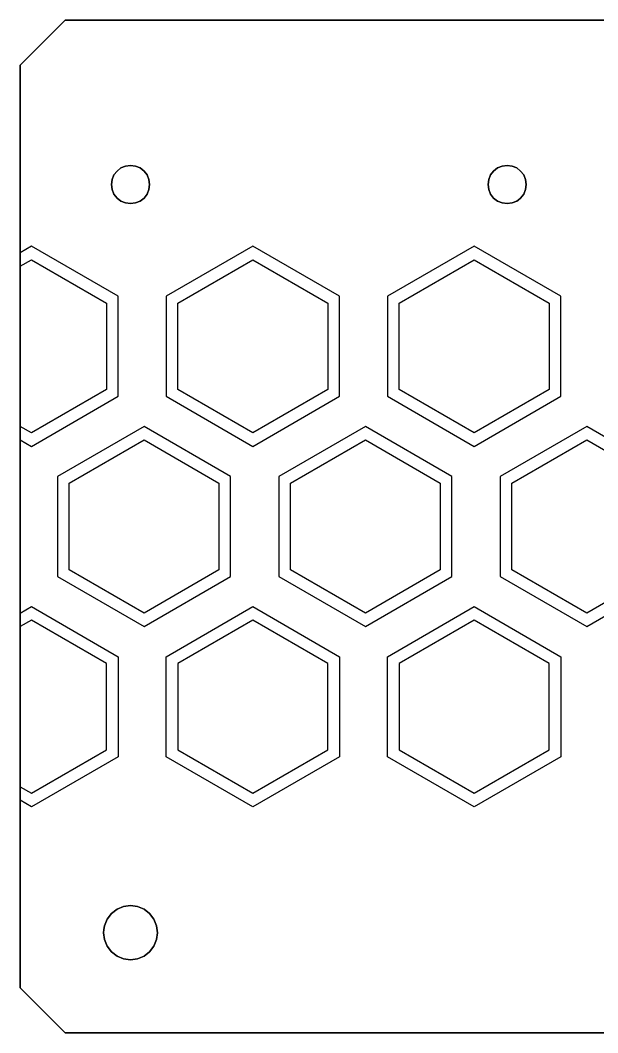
# Model space of a CAD drawing. Header units: metres. Extents: x 0 to 1120, y 0 to 254.
# Drawn here: x 482.3 to 559.3, y 0 to 134.9 of the extents above; entities that cross this region are included whole.
import ezdxf

# ---------------------------------------------------------------- set-up
doc = ezdxf.new("R2010")
doc.units = ezdxf.units.M

msp = doc.modelspace()

# ---------------------------------------------------------------- linework, layer by layer
at = {"layer": 'Component#2'}
for p, q in [((488.3, 134.86), (482.3, 128.86)), ((488.3, 134.86, -3), (656.3, 134.86, -3)), ((488.3, 134.86, -3), (488.3, 134.86)), ((656.3, 134.86), (488.3, 134.86)), ((482.3, 128.86, -3), (488.3, 134.86, -3)), ((482.3, 6, -3), (482.3, 128.86, -3)), ((482.3, 128.86), (482.3, 128.86, -3)), ((482.3, 128.86), (482.3, 6)), ((495.2, 114.78, -3), (494.79, 114.25, -3)), ((494.79, 114.25), (495.2, 114.78)), ((495.73, 115.19, -3), (495.2, 114.78, -3)), ((495.2, 114.78), (495.73, 115.19)), ((495.2, 114.78), (495.2, 114.78, -3)), ((495.73, 115.19), (496.34, 115.44)), ((496.34, 115.44, -3), (495.73, 115.19, -3)), ((495.73, 115.19, -3), (495.73, 115.19)), ((497, 115.53, -3), (496.34, 115.44, -3)), ((496.34, 115.44), (497, 115.53)), ((496.34, 115.44), (496.34, 115.44, -3)), ((497.66, 115.44, -3), (497, 115.53, -3)), ((497, 115.53, -3), (497, 115.53)), ((497, 115.53), (497.66, 115.44)), ((498.28, 115.19, -3), (497.66, 115.44, -3)), ((497.66, 115.44), (497.66, 115.44, -3)), ((497.66, 115.44), (498.28, 115.19)), ((498.28, 115.19), (498.8, 114.78)), ((498.8, 114.78, -3), (498.28, 115.19, -3)), ((498.28, 115.19, -3), (498.28, 115.19)), ((499.21, 114.25, -3), (498.8, 114.78, -3)), ((498.8, 114.78), (498.8, 114.78, -3)), ((498.8, 114.78), (499.21, 114.25)), ((544.99, 114.25), (545.4, 114.78)), ((545.4, 114.78, -3), (544.99, 114.25, -3)), ((545.4, 114.78), (545.93, 115.19)), ((545.93, 115.19, -3), (545.4, 114.78, -3)), ((545.4, 114.78), (545.4, 114.78, -3)), ((545.93, 115.19), (546.54, 115.44)), ((546.54, 115.44, -3), (545.93, 115.19, -3)), ((545.93, 115.19), (545.93, 115.19, -3)), ((546.54, 115.44), (547.2, 115.53)), ((547.2, 115.53, -3), (546.54, 115.44, -3)), ((546.54, 115.44, -3), (546.54, 115.44)), ((547.2, 115.53), (547.86, 115.44)), ((547.86, 115.44, -3), (547.2, 115.53, -3)), ((547.2, 115.53, -3), (547.2, 115.53)), ((547.86, 115.44), (548.48, 115.19)), ((548.48, 115.19, -3), (547.86, 115.44, -3)), ((547.86, 115.44), (547.86, 115.44, -3)), ((548.48, 115.19), (549, 114.78)), ((549, 114.78, -3), (548.48, 115.19, -3)), ((548.48, 115.19), (548.48, 115.19, -3)), ((549, 114.78), (549.41, 114.25)), ((549.41, 114.25, -3), (549, 114.78, -3)), ((549, 114.78), (549, 114.78, -3)), ((494.45, 112.98), (494.54, 113.64)), ((494.54, 113.64, -3), (494.45, 112.98, -3)), ((494.79, 114.25, -3), (494.54, 113.64, -3)), ((494.54, 113.64), (494.79, 114.25)), ((494.54, 113.64, -3), (494.54, 113.64)), ((494.79, 114.25, -3), (494.79, 114.25)), ((499.46, 113.64, -3), (499.21, 114.25, -3)), ((499.21, 114.25), (499.21, 114.25, -3)), ((499.21, 114.25), (499.46, 113.64)), ((499.46, 113.64), (499.55, 112.98)), ((499.55, 112.98, -3), (499.46, 113.64, -3)), ((499.46, 113.64), (499.46, 113.64, -3)), ((544.65, 112.98), (544.74, 113.64)), ((544.74, 113.64, -3), (544.65, 112.98, -3)), ((544.74, 113.64), (544.99, 114.25)), ((544.99, 114.25, -3), (544.74, 113.64, -3)), ((544.74, 113.64), (544.74, 113.64, -3)), ((544.99, 114.25, -3), (544.99, 114.25)), ((549.41, 114.25), (549.66, 113.64)), ((549.66, 113.64, -3), (549.41, 114.25, -3)), ((549.41, 114.25, -3), (549.41, 114.25)), ((549.75, 112.98, -3), (549.66, 113.64, -3)), ((549.66, 113.64), (549.75, 112.98)), ((549.66, 113.64), (549.66, 113.64, -3)), ((494.54, 112.32), (494.45, 112.98)), ((494.45, 112.98, -3), (494.54, 112.32, -3)), ((494.45, 112.98), (494.45, 112.98, -3)), ((494.54, 112.32, -3), (494.79, 111.7, -3)), ((494.54, 112.32), (494.54, 112.32, -3)), ((494.79, 111.7), (494.54, 112.32)), ((499.46, 112.32), (499.21, 111.7)), ((499.21, 111.7, -3), (499.46, 112.32, -3)), ((499.46, 112.32, -3), (499.55, 112.98, -3)), ((499.55, 112.98), (499.46, 112.32)), ((499.46, 112.32, -3), (499.46, 112.32)), ((499.55, 112.98), (499.55, 112.98, -3)), ((544.74, 112.32), (544.65, 112.98)), ((544.65, 112.98, -3), (544.74, 112.32, -3)), ((544.65, 112.98, -3), (544.65, 112.98)), ((544.99, 111.7), (544.74, 112.32)), ((544.74, 112.32, -3), (544.99, 111.7, -3)), ((544.74, 112.32), (544.74, 112.32, -3)), ((549.66, 112.32), (549.41, 111.7)), ((549.41, 111.7, -3), (549.66, 112.32, -3)), ((549.75, 112.98), (549.66, 112.32)), ((549.66, 112.32, -3), (549.75, 112.98, -3)), ((549.66, 112.32, -3), (549.66, 112.32)), ((549.75, 112.98), (549.75, 112.98, -3)), ((495.2, 111.18), (494.79, 111.7)), ((494.79, 111.7, -3), (495.2, 111.18, -3)), ((494.79, 111.7), (494.79, 111.7, -3)), ((495.2, 111.18, -3), (495.73, 110.77, -3)), ((495.2, 111.18), (495.2, 111.18, -3)), ((495.73, 110.77), (495.2, 111.18)), ((496.34, 110.52), (495.73, 110.77)), ((495.73, 110.77, -3), (496.34, 110.52, -3)), ((495.73, 110.77, -3), (495.73, 110.77)), ((497.66, 110.52, -3), (498.28, 110.77, -3)), ((498.28, 110.77), (497.66, 110.52)), ((498.45, 110.91), (498.28, 110.77)), ((498.28, 110.77, -3), (498.45, 110.91, -3)), ((498.28, 110.77), (498.28, 110.77, -3)), ((498.8, 111.18), (498.45, 110.91)), ((498.45, 110.91, -3), (498.8, 111.18, -3)), ((498.45, 110.91, -3), (498.45, 110.91)), ((499.21, 111.7), (498.8, 111.18)), ((498.8, 111.18, -3), (499.21, 111.7, -3)), ((498.8, 111.18), (498.8, 111.18, -3)), ((499.21, 111.7, -3), (499.21, 111.7)), ((544.99, 111.7, -3), (545.4, 111.18, -3)), ((544.99, 111.7, -3), (544.99, 111.7)), ((545.4, 111.18), (544.99, 111.7)), ((545.4, 111.18, -3), (545.93, 110.77, -3)), ((545.4, 111.18), (545.4, 111.18, -3)), ((545.93, 110.77), (545.4, 111.18)), ((545.93, 110.77, -3), (546.54, 110.52, -3)), ((545.93, 110.77, -3), (545.93, 110.77)), ((546.54, 110.52), (545.93, 110.77)), ((548.48, 110.77), (547.86, 110.52)), ((547.86, 110.52, -3), (548.48, 110.77, -3)), ((548.65, 110.91), (548.48, 110.77)), ((548.48, 110.77, -3), (548.65, 110.91, -3)), ((548.48, 110.77), (548.48, 110.77, -3)), ((548.65, 110.91, -3), (549, 111.18, -3)), ((549, 111.18), (548.65, 110.91)), ((548.65, 110.91, -3), (548.65, 110.91)), ((549.41, 111.7), (549, 111.18)), ((549, 111.18, -3), (549.41, 111.7, -3)), ((549, 111.18), (549, 111.18, -3)), ((549.41, 111.7, -3), (549.41, 111.7)), ((496.34, 110.52, -3), (497, 110.43, -3)), ((496.34, 110.52, -3), (496.34, 110.52)), ((497, 110.43), (496.34, 110.52)), ((497, 110.43, -3), (497.66, 110.52, -3)), ((497.66, 110.52), (497, 110.43)), ((497, 110.43), (497, 110.43, -3)), ((497.66, 110.52), (497.66, 110.52, -3)), ((547.2, 110.43), (546.54, 110.52)), ((546.54, 110.52, -3), (547.2, 110.43, -3)), ((546.54, 110.52), (546.54, 110.52, -3)), ((547.86, 110.52), (547.2, 110.43)), ((547.2, 110.43, -3), (547.86, 110.52, -3)), ((547.2, 110.43, -3), (547.2, 110.43)), ((547.86, 110.52, -3), (547.86, 110.52)), ((483.8, 104.76, 0.1), (482.3, 103.89, 0.1)), ((482.3, 103.89, 0.1), (482.3, 102.09, 0.1)), ((495.34, 98.09, 0.1), (483.8, 104.76, 0.1)), ((513.3, 104.76, 0.1), (501.76, 98.09, 0.1)), ((524.84, 98.09, 0.1), (513.3, 104.76, 0.1)), ((542.8, 104.76, 0.1), (531.26, 98.09, 0.1)), ((554.34, 98.09, 0.1), (542.8, 104.76, 0.1)), ((482.3, 102.09, 0.1), (483.8, 102.96, 0.1)), ((483.8, 102.96, 0.1), (493.78, 97.19, 0.1)), ((503.32, 97.19, 0.1), (513.3, 102.96, 0.1)), ((513.3, 102.96, 0.1), (523.28, 97.19, 0.1)), ((532.82, 97.19, 0.1), (542.8, 102.96, 0.1)), ((542.8, 102.96, 0.1), (552.78, 97.19, 0.1)), ((493.78, 97.19, 0.1), (493.78, 85.67, 0.1)), ((495.34, 84.77, 0.1), (495.34, 98.09, 0.1)), ((501.76, 98.09, 0.1), (501.76, 84.77, 0.1)), ((503.32, 85.67, 0.1), (503.32, 97.19, 0.1)), ((523.28, 97.19, 0.1), (523.28, 85.67, 0.1)), ((524.84, 84.77, 0.1), (524.84, 98.09, 0.1)), ((531.26, 98.09, 0.1), (531.26, 84.77, 0.1)), ((532.82, 85.67, 0.1), (532.82, 97.19, 0.1)), ((552.78, 97.19, 0.1), (552.78, 85.67, 0.1)), ((554.34, 84.77, 0.1), (554.34, 98.09, 0.1)), ((493.78, 85.67, 0.1), (483.8, 79.9, 0.1)), ((513.3, 79.9, 0.1), (503.32, 85.67, 0.1)), ((523.28, 85.67, 0.1), (513.3, 79.9, 0.1)), ((542.8, 79.9, 0.1), (532.82, 85.67, 0.1)), ((552.78, 85.67, 0.1), (542.8, 79.9, 0.1)), ((483.8, 78.1, 0.1), (495.34, 84.77, 0.1)), ((501.76, 84.77, 0.1), (513.3, 78.1, 0.1)), ((513.3, 78.1, 0.1), (524.84, 84.77, 0.1)), ((531.26, 84.77, 0.1), (542.8, 78.1, 0.1)), ((542.8, 78.1, 0.1), (554.34, 84.77, 0.1)), ((482.3, 80.77, 0.1), (482.3, 78.97, 0.1)), ((483.8, 79.9, 0.1), (482.3, 80.77, 0.1)), ((498.8, 80.76, 0.1), (487.26, 74.09, 0.1)), ((510.34, 74.09, 0.1), (498.8, 80.76, 0.1)), ((528.3, 80.76, 0.1), (516.76, 74.09, 0.1)), ((539.84, 74.09, 0.1), (528.3, 80.76, 0.1)), ((557.8, 80.76, 0.1), (546.26, 74.09, 0.1)), ((569.34, 74.09, 0.1), (557.8, 80.76, 0.1)), ((482.3, 78.97, 0.1), (483.8, 78.1, 0.1)), ((488.82, 73.19, 0.1), (498.8, 78.96, 0.1)), ((498.8, 78.96, 0.1), (508.78, 73.19, 0.1)), ((518.32, 73.19, 0.1), (528.3, 78.96, 0.1)), ((528.3, 78.96, 0.1), (538.28, 73.19, 0.1)), ((547.82, 73.19, 0.1), (557.8, 78.96, 0.1)), ((557.8, 78.96, 0.1), (567.78, 73.19, 0.1)), ((487.26, 74.09, 0.1), (487.26, 60.77, 0.1)), ((488.82, 61.67, 0.1), (488.82, 73.19, 0.1)), ((508.78, 73.19, 0.1), (508.78, 61.67, 0.1)), ((510.34, 60.77, 0.1), (510.34, 74.09, 0.1)), ((516.76, 74.09, 0.1), (516.76, 60.77, 0.1)), ((518.32, 61.67, 0.1), (518.32, 73.19, 0.1)), ((538.28, 73.19, 0.1), (538.28, 61.67, 0.1)), ((539.84, 60.77, 0.1), (539.84, 74.09, 0.1)), ((546.26, 74.09, 0.1), (546.26, 60.77, 0.1)), ((547.82, 61.67, 0.1), (547.82, 73.19, 0.1)), ((487.26, 60.77, 0.1), (498.8, 54.1, 0.1)), ((498.8, 55.9, 0.1), (488.82, 61.67, 0.1)), ((508.78, 61.67, 0.1), (498.8, 55.9, 0.1)), ((498.8, 54.1, 0.1), (510.34, 60.77, 0.1)), ((516.76, 60.77, 0.1), (528.3, 54.1, 0.1)), ((528.3, 55.9, 0.1), (518.32, 61.67, 0.1)), ((538.28, 61.67, 0.1), (528.3, 55.9, 0.1)), ((528.3, 54.1, 0.1), (539.84, 60.77, 0.1)), ((546.26, 60.77, 0.1), (557.8, 54.1, 0.1)), ((557.8, 55.9, 0.1), (547.82, 61.67, 0.1)), ((567.78, 61.67, 0.1), (557.8, 55.9, 0.1)), ((557.8, 54.1, 0.1), (569.34, 60.77, 0.1)), ((482.3, 55.89, 0.1), (483.8, 56.76, 0.1)), ((483.8, 56.76, 0.1), (495.34, 50.09, 0.1)), ((501.76, 50.09, 0.1), (513.3, 56.76, 0.1)), ((513.3, 56.76, 0.1), (524.84, 50.09, 0.1)), ((531.26, 50.09, 0.1), (542.8, 56.76, 0.1)), ((542.8, 56.76, 0.1), (554.34, 50.09, 0.1)), ((482.3, 54.09, 0.1), (482.3, 55.89, 0.1)), ((483.8, 54.96, 0.1), (482.3, 54.09, 0.1)), ((493.78, 49.19, 0.1), (483.8, 54.96, 0.1)), ((513.3, 54.96, 0.1), (503.32, 49.19, 0.1)), ((523.28, 49.19, 0.1), (513.3, 54.96, 0.1)), ((542.8, 54.96, 0.1), (532.82, 49.19, 0.1)), ((552.78, 49.19, 0.1), (542.8, 54.96, 0.1)), ((495.34, 50.09, 0.1), (495.34, 36.77, 0.1)), ((501.76, 36.77, 0.1), (501.76, 50.09, 0.1)), ((524.84, 50.09, 0.1), (524.84, 36.77, 0.1)), ((531.26, 36.77, 0.1), (531.26, 50.09, 0.1)), ((554.34, 50.09, 0.1), (554.34, 36.77, 0.1)), ((493.78, 37.67, 0.1), (493.78, 49.19, 0.1)), ((503.32, 49.19, 0.1), (503.32, 37.67, 0.1)), ((523.28, 37.67, 0.1), (523.28, 49.19, 0.1)), ((532.82, 49.19, 0.1), (532.82, 37.67, 0.1)), ((552.78, 37.67, 0.1), (552.78, 49.19, 0.1)), ((483.8, 31.9, 0.1), (493.78, 37.67, 0.1)), ((495.34, 36.77, 0.1), (483.8, 30.1, 0.1)), ((513.3, 30.1, 0.1), (501.76, 36.77, 0.1)), ((503.32, 37.67, 0.1), (513.3, 31.9, 0.1)), ((513.3, 31.9, 0.1), (523.28, 37.67, 0.1)), ((524.84, 36.77, 0.1), (513.3, 30.1, 0.1)), ((542.8, 30.1, 0.1), (531.26, 36.77, 0.1)), ((532.82, 37.67, 0.1), (542.8, 31.9, 0.1)), ((542.8, 31.9, 0.1), (552.78, 37.67, 0.1)), ((554.34, 36.77, 0.1), (542.8, 30.1, 0.1)), ((482.3, 30.97, 0.1), (482.3, 32.77, 0.1)), ((482.3, 32.77, 0.1), (483.8, 31.9, 0.1)), ((483.8, 30.1, 0.1), (482.3, 30.97, 0.1)), ((495.2, 16.45, -3), (494.45, 15.87, -3)), ((494.45, 15.87), (495.2, 16.45)), ((496.07, 16.81, -3), (495.2, 16.45, -3)), ((495.2, 16.45), (496.07, 16.81)), ((495.2, 16.45, -3), (495.2, 16.45)), ((497, 16.93, -3), (496.07, 16.81, -3)), ((496.07, 16.81), (497, 16.93)), ((496.07, 16.81), (496.07, 16.81, -3)), ((497.93, 16.81, -3), (497, 16.93, -3)), ((497, 16.93), (497.93, 16.81)), ((497, 16.93, -3), (497, 16.93)), ((498.8, 16.45, -3), (497.93, 16.81, -3)), ((497.93, 16.81), (497.93, 16.81, -3)), ((497.93, 16.81), (498.8, 16.45)), ((498.8, 16.45), (499.55, 15.87)), ((499.55, 15.87, -3), (498.8, 16.45, -3)), ((498.8, 16.45, -3), (498.8, 16.45)), ((493.52, 14.26), (493.88, 15.13)), ((493.88, 15.13, -3), (493.52, 14.26, -3)), ((494.45, 15.87, -3), (493.88, 15.13, -3)), ((493.88, 15.13), (494.45, 15.87)), ((493.88, 15.13), (493.88, 15.13, -3)), ((494.45, 15.87, -3), (494.45, 15.87)), ((499.55, 15.87), (500.12, 15.13)), ((500.12, 15.13, -3), (499.55, 15.87, -3)), ((499.55, 15.87, -3), (499.55, 15.87)), ((500.12, 15.13), (500.48, 14.26)), ((500.48, 14.26, -3), (500.12, 15.13, -3)), ((500.12, 15.13), (500.12, 15.13, -3)), ((493.4, 13.33), (493.45, 13.74)), ((493.45, 13.74, -3), (493.4, 13.33, -3)), ((493.52, 14.26, -3), (493.45, 13.74, -3)), ((493.45, 13.74), (493.52, 14.26)), ((493.45, 13.74), (493.45, 13.74, -3)), ((493.52, 14.26, -3), (493.52, 14.26)), ((500.48, 14.26), (500.6, 13.33)), ((500.6, 13.33, -3), (500.48, 14.26, -3)), ((500.48, 14.26), (500.48, 14.26, -3)), ((493.52, 12.4), (493.4, 13.33)), ((493.4, 13.33, -3), (493.52, 12.4, -3)), ((493.4, 13.33), (493.4, 13.33, -3)), ((493.52, 12.4, -3), (493.88, 11.53, -3)), ((493.52, 12.4, -3), (493.52, 12.4)), ((493.88, 11.53), (493.52, 12.4)), ((500.48, 12.4), (500.12, 11.53)), ((500.12, 11.53, -3), (500.48, 12.4, -3)), ((500.48, 12.4, -3), (500.6, 13.33, -3)), ((500.6, 13.33), (500.48, 12.4)), ((500.48, 12.4, -3), (500.48, 12.4)), ((500.6, 13.33), (500.6, 13.33, -3)), ((493.88, 11.53, -3), (494.45, 10.78, -3)), ((494.45, 10.78), (493.88, 11.53)), ((493.88, 11.53), (493.88, 11.53, -3)), ((499.55, 10.78, -3), (500.12, 11.53, -3)), ((500.12, 11.53), (499.55, 10.78)), ((500.12, 11.53, -3), (500.12, 11.53)), ((495.2, 10.21), (494.45, 10.78)), ((494.45, 10.78, -3), (495.2, 10.21, -3)), ((494.45, 10.78, -3), (494.45, 10.78)), ((495.2, 10.21, -3), (496.07, 9.85, -3)), ((495.2, 10.21), (495.2, 10.21, -3)), ((496.07, 9.85), (495.2, 10.21)), ((496.07, 9.85, -3), (497, 9.73, -3)), ((496.07, 9.85), (496.07, 9.85, -3)), ((497, 9.73), (496.07, 9.85)), ((497, 9.73, -3), (497.93, 9.85, -3)), ((497.93, 9.85), (497, 9.73)), ((497, 9.73, -3), (497, 9.73)), ((497.93, 9.85, -3), (498.8, 10.21, -3)), ((498.8, 10.21), (497.93, 9.85)), ((497.93, 9.85), (497.93, 9.85, -3)), ((498.8, 10.21, -3), (499.55, 10.78, -3)), ((499.55, 10.78), (498.8, 10.21)), ((498.8, 10.21), (498.8, 10.21, -3)), ((499.55, 10.78, -3), (499.55, 10.78)), ((488.3, 0, -3), (482.3, 6, -3)), ((482.3, 6, -3), (482.3, 6)), ((482.3, 6), (488.3, 0)), ((656.3, 0, -3), (488.3, 0, -3)), ((488.3, 0), (488.3, 0, -3)), ((488.3, 0), (656.3, 0))]:
    msp.add_line(p, q, dxfattribs=at)

doc.saveas('drawing.dxf')
